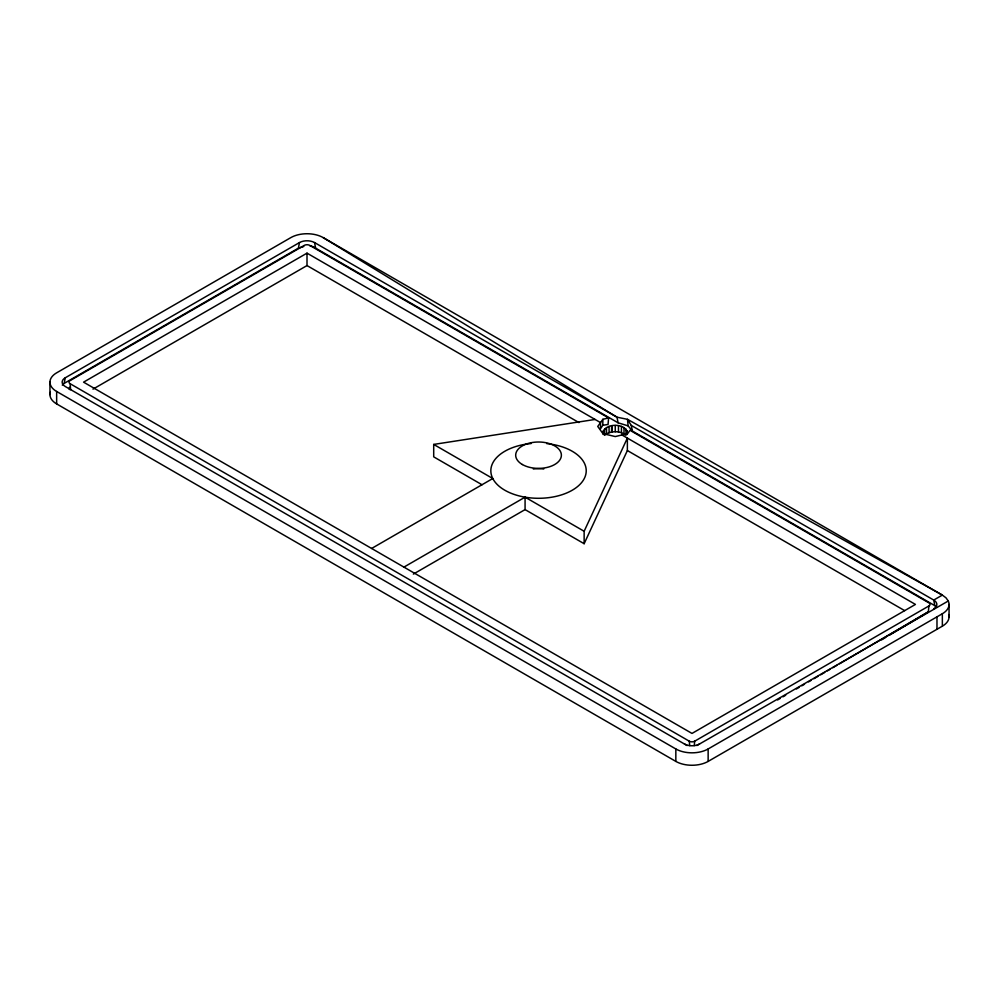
<?xml version="1.0" encoding="UTF-8"?>
<svg xmlns="http://www.w3.org/2000/svg" width="999" height="999" viewBox="0 0 999 999"><rect width="100%" height="100%" fill="white"/><g stroke="black" fill="none" stroke-linecap="round" stroke-linejoin="round"><path stroke-width="1.5" d="M602.784 425.274L602.884 419.293L608.591 417.932L608.054 424.463L602.784 425.274L600.511 428.808L600.511 422.589L307.005 253.147L83.566 382.155L691.995 733.428L915.434 604.42L621.94 434.965M694.28 745.629L694.68 741.196L928.895 605.968A3.809 2.198 0 0 0 928.895 602.859L630.007 430.294L627.647 433.603L615.259 436.563L602.884 433.603L597.752 426.448L602.884 419.293M928.895 605.968L928.358 611.875L889.672 635.039M62.275 385.114A12.188 6.931 -11.8 0 1 64.173 383.391L65.26 377.797L299.475 242.57A10.664 6.156 0 0 1 314.548 242.57L616.995 417.195L627.484 419.33L942.357 595.092L945.991 597.827L948.276 600.998A22.84 13.187 0 0 1 942.357 613.736L942.357 626.173L708.141 761.4A22.84 13.187 0 0 1 675.836 761.4L56.643 403.908A22.84 13.187 0 0 1 50.3 392.295M64.173 383.391L298.401 248.164L299.475 242.57M627.21 434.515C628.746 422.252 601.785 422.252 603.309 434.515M584.14 543.706L584.14 531.268L627.372 438.099L627.372 450.537L584.14 543.706L525.074 509.602L413.349 574.1M69.118 388.936L69.493 387.262M625.973 435.314C620.054 430.507 610.464 430.507 604.545 435.314L604.545 429.095M881.655 639.822L885.663 637.424M777.597 699.949L780.294 698.376M782.991 696.803L785.676 695.229M796.44 688.935L799.138 687.362M801.835 685.789L804.52 684.215M808.566 681.855L811.25 680.282M813.948 678.708L817.981 676.348M820.679 674.787L824.712 672.427M827.409 670.853L830.094 669.28M832.791 667.707L836.825 665.346M839.522 663.773L928.408 611.7M92.982 389.148L307.005 265.572L578.921 422.565M371.628 548.463L492.769 478.521L433.703 444.418L433.703 456.855L482.03 484.752M403.933 567.107L525.074 497.165L584.14 531.268M696.84 745.541L948.276 600.998M936.55 607.292A11.826 6.406 11.2 0 0 934.827 605.656L632.367 431.044L628.134 425.886L627.484 419.33L631.293 425.449L933.74 600.062L942.357 595.092L323.164 237.6A22.84 13.187 0 0 0 290.859 237.6L56.643 372.827A22.84 13.187 0 0 0 56.643 391.471L675.836 748.963A22.84 13.187 0 0 0 708.141 748.963L942.357 613.736M298.401 248.164L303.783 246.503M433.703 444.418L595.067 419.455M69.493 389.473L70.642 389.61L70.105 383.703A3.809 2.198 0 0 1 70.105 380.594L304.32 245.367A3.809 2.198 0 0 1 309.702 245.367L608.591 417.932M310.052 245.916A12.188 10.677 -13 0 1 315.622 248.164L618.069 422.789L628.134 425.886M627.372 450.537L904.669 610.639M70.105 383.703L689.298 741.196A3.809 2.198 0 0 0 694.68 741.196M687.137 745.541L65.26 386.501A10.664 6.156 0 0 1 65.26 377.797M323.164 237.6L616.995 417.195L618.069 422.789M934.827 605.656L933.74 600.062A10.664 6.156 1.1 0 1 933.74 608.766M631.293 425.449L632.367 431.044M314.548 242.57L315.622 248.164M689.298 741.196L689.697 745.629M949.05 604.42L949.05 616.845M936.975 616.845L936.975 629.283M708.141 748.963L708.141 761.4M675.836 748.963L675.836 761.4M627.21 430.819L627.21 433.928M625.973 429.095L625.973 433.753M624.013 427.609L624.013 433.828M621.453 426.473L621.453 432.692M618.468 425.761L618.468 431.98M615.259 425.524L615.259 431.743M612.062 425.761L612.062 431.98M611.588 425.874L611.588 432.092M609.078 426.473L609.078 432.692M606.518 427.609L606.518 433.828M603.508 430.544L603.508 433.653M603.309 430.819L603.309 433.928M525.074 497.165L525.074 509.602M307.005 253.147L307.005 265.572M56.643 391.471L56.643 403.908M49.95 382.155L49.95 394.58M948.7 614.56A22.84 13.187 0 0 1 942.357 626.173M699.525 743.993A10.664 6.156 0 0 1 684.452 743.993M551.261 444.205A47.702 27.547 0 0 1 576.46 487.45A47.702 27.547 0 0 1 497.552 484.84A47.702 27.547 0 0 1 531.168 443.531M546.715 443.606A47.702 27.547 0 0 1 549.762 443.981M533.304 468.993A25.125 14.51 0 0 1 543.768 468.993M522.377 464.523A22.84 13.187 0 0 0 560.601 458.616A22.84 13.187 0 0 0 532.629 442.457A22.84 13.187 0 0 0 522.377 464.523"/></g></svg>
